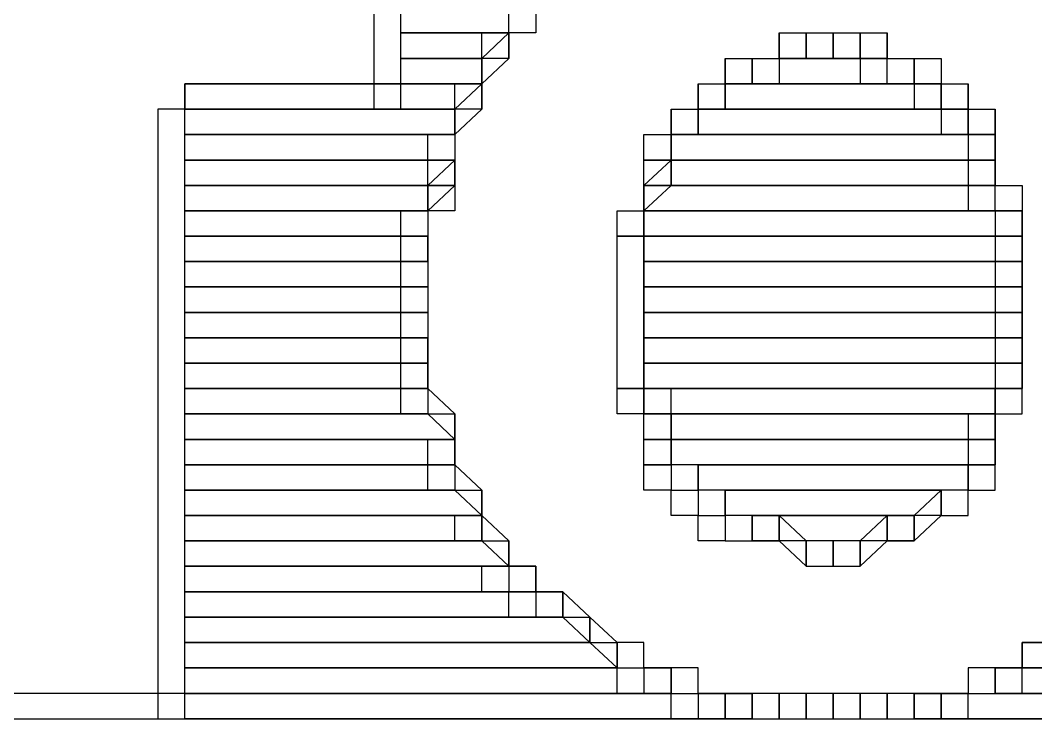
# Model space of a CAD drawing. Extents: x 0 to 841, y 0 to 594.
# Drawn here: x 693.13 to 700.96, y 100.69 to 106.07 of the extents above; entities that cross this region are included whole.
import ezdxf

# ---------------------------------------------------------------- set-up
doc = ezdxf.new("R2010")
doc.units = 0
doc.layers.add('01-LIN-025-A', color=7, linetype='Continuous')

msp = doc.modelspace()

# ---------------------------------------------------------------- linework, layer by layer
at = {"layer": '01-LIN-025-A'}
for points in [[(695.8551, 106.9535), (695.8551, 105.3874), (696.063, 105.3874), (696.063, 106.9535), (695.8551, 106.9535)], [(695.8551, 106.9535), (695.8551, 105.3874), (696.063, 105.3874), (696.063, 106.9535), (695.8551, 106.9535)], [(696.063, 106.1701), (697.1055, 106.1701), (697.1055, 105.9748), (696.063, 105.9748), (696.063, 106.1701)], [(696.063, 106.1701), (697.1055, 106.1701), (697.1055, 105.9748), (696.063, 105.9748), (696.063, 106.1701)], [(696.8969, 106.1701), (697.1055, 106.1701), (697.1055, 105.9748), (696.8969, 105.9748), (696.8969, 106.1701)], [(696.8969, 105.9748), (696.8969, 106.1701), (697.1055, 106.1701), (697.1055, 105.9748), (696.8969, 105.9748)], [(696.8969, 106.1701), (697.1055, 106.1701), (697.1055, 105.9748), (696.8969, 105.9748), (696.8969, 106.1701)], [(696.8969, 105.9748), (696.8969, 106.1701), (697.1055, 106.1701), (697.1055, 105.9748), (696.8969, 105.9748)], [(696.063, 105.9748), (696.8969, 105.9748), (696.8969, 105.7787), (696.063, 105.7787), (696.063, 105.9748)], [(696.063, 105.9748), (696.8969, 105.9748), (696.8969, 105.7787), (696.063, 105.7787), (696.063, 105.9748)], [(696.063, 105.9748), (696.8969, 105.9748), (696.8969, 105.7787), (696.063, 105.7787), (696.063, 105.9748)], [(696.063, 105.9748), (696.8969, 105.9748), (696.8969, 105.7787), (696.063, 105.7787), (696.063, 105.9748)], [(696.6882, 105.7787), (696.8969, 105.9748), (696.8969, 105.7787), (696.6882, 105.5827), (696.6882, 105.7787)], [(696.6882, 105.7787), (696.6882, 105.9748), (696.8969, 105.9748), (696.8969, 105.7787), (696.6882, 105.7787)], [(696.6882, 105.7787), (696.8969, 105.9748), (696.8969, 105.7787), (696.6882, 105.5827), (696.6882, 105.7787)], [(696.6882, 105.7787), (696.6882, 105.9748), (696.8969, 105.9748), (696.8969, 105.7787), (696.6882, 105.7787)], [(696.8969, 105.9748), (696.8969, 105.9748), (696.8969, 105.7787), (696.8969, 105.7787), (696.8969, 105.9748)], [(696.8969, 105.9748), (696.8969, 105.9748), (696.8969, 105.7787), (696.8969, 105.7787), (696.8969, 105.9748)], [(698.9811, 105.9748), (698.9811, 105.9748), (698.9811, 105.7787), (698.9811, 105.7787), (698.9811, 105.9748)], [(698.9811, 105.9748), (699.189, 105.9748), (699.189, 105.7787), (698.9811, 105.7787), (698.9811, 105.9748)], [(698.9811, 105.9748), (699.6063, 105.9748), (699.6063, 105.7787), (698.9811, 105.7787), (698.9811, 105.9748)], [(698.9811, 105.9748), (698.9811, 105.9748), (698.9811, 105.7787), (698.9811, 105.7787), (698.9811, 105.9748)], [(698.9811, 105.9748), (699.189, 105.9748), (699.189, 105.7787), (698.9811, 105.7787), (698.9811, 105.9748)], [(698.9811, 105.9748), (699.6063, 105.9748), (699.6063, 105.7787), (698.9811, 105.7787), (698.9811, 105.9748)], [(699.189, 105.9748), (699.189, 105.9748), (699.189, 105.7787), (699.189, 105.7787), (699.189, 105.9748)], [(699.189, 105.9748), (699.3976, 105.9748), (699.3976, 105.7787), (699.189, 105.7787), (699.189, 105.9748)], [(699.189, 105.9748), (699.189, 105.9748), (699.189, 105.7787), (699.189, 105.7787), (699.189, 105.9748)], [(699.189, 105.9748), (699.3976, 105.9748), (699.3976, 105.7787), (699.189, 105.7787), (699.189, 105.9748)], [(699.3976, 105.9748), (699.3976, 105.9748), (699.3976, 105.7787), (699.3976, 105.7787), (699.3976, 105.9748)], [(699.3976, 105.9748), (699.3976, 105.9748), (699.3976, 105.7787), (699.3976, 105.7787), (699.3976, 105.9748)], [(699.3976, 105.9748), (699.6063, 105.9748), (699.6063, 105.7787), (699.3976, 105.7787), (699.3976, 105.9748)], [(699.3976, 105.9748), (699.3976, 105.9748), (699.3976, 105.7787), (699.3976, 105.7787), (699.3976, 105.9748)], [(699.3976, 105.9748), (699.3976, 105.9748), (699.3976, 105.7787), (699.3976, 105.7787), (699.3976, 105.9748)], [(699.3976, 105.9748), (699.6063, 105.9748), (699.6063, 105.7787), (699.3976, 105.7787), (699.3976, 105.9748)], [(699.6063, 105.9748), (699.6063, 105.9748), (699.6063, 105.7787), (699.6063, 105.7787), (699.6063, 105.9748)], [(699.6063, 105.9748), (699.8142, 105.9748), (699.8142, 105.7787), (699.6063, 105.7787), (699.6063, 105.9748)], [(699.6063, 105.9748), (699.6063, 105.9748), (699.6063, 105.7787), (699.6063, 105.7787), (699.6063, 105.9748)], [(699.6063, 105.9748), (699.8142, 105.9748), (699.8142, 105.7787), (699.6063, 105.7787), (699.6063, 105.9748)], [(699.8142, 105.9748), (699.8142, 105.9748), (699.8142, 105.7787), (699.8142, 105.7787), (699.8142, 105.9748)], [(699.8142, 105.9748), (699.8142, 105.9748), (699.8142, 105.7787), (699.8142, 105.7787), (699.8142, 105.9748)], [(696.063, 105.7787), (696.6882, 105.7787), (696.6882, 105.5827), (696.063, 105.5827), (696.063, 105.7787)], [(696.063, 105.7787), (696.6882, 105.7787), (696.6882, 105.5827), (696.063, 105.5827), (696.063, 105.7787)], [(696.6882, 105.7787), (696.6882, 105.7787), (696.6882, 105.5827), (696.6882, 105.5827), (696.6882, 105.7787)], [(696.6882, 105.7787), (696.6882, 105.7787), (696.6882, 105.5827), (696.6882, 105.5827), (696.6882, 105.7787)], [(698.5638, 105.7787), (698.5638, 105.7787), (698.5638, 105.5827), (698.5638, 105.5827), (698.5638, 105.7787)], [(698.5638, 105.7787), (698.7724, 105.7787), (698.7724, 105.5827), (698.5638, 105.5827), (698.5638, 105.7787)], [(698.5638, 105.7787), (700.0228, 105.7787), (700.0228, 105.5827), (698.5638, 105.5827), (698.5638, 105.7787)], [(698.5638, 105.7787), (698.5638, 105.7787), (698.5638, 105.5827), (698.5638, 105.5827), (698.5638, 105.7787)], [(698.5638, 105.7787), (698.7724, 105.7787), (698.7724, 105.5827), (698.5638, 105.5827), (698.5638, 105.7787)], [(698.5638, 105.7787), (700.0228, 105.7787), (700.0228, 105.5827), (698.5638, 105.5827), (698.5638, 105.7787)], [(698.7724, 105.7787), (698.7724, 105.7787), (698.7724, 105.5827), (698.7724, 105.5827), (698.7724, 105.7787)], [(698.7724, 105.7787), (698.9811, 105.7787), (698.9811, 105.5827), (698.7724, 105.5827), (698.7724, 105.7787)], [(698.7724, 105.5827), (698.7724, 105.7787), (698.9811, 105.7787), (698.9811, 105.5827), (698.7724, 105.5827)], [(698.7724, 105.7787), (698.7724, 105.7787), (698.7724, 105.5827), (698.7724, 105.5827), (698.7724, 105.7787)], [(698.7724, 105.7787), (698.9811, 105.7787), (698.9811, 105.5827), (698.7724, 105.5827), (698.7724, 105.7787)], [(698.7724, 105.5827), (698.7724, 105.7787), (698.9811, 105.7787), (698.9811, 105.5827), (698.7724, 105.5827)], [(699.6063, 105.7787), (699.6063, 105.5827), (699.8142, 105.5827), (699.8142, 105.7787), (699.6063, 105.7787)], [(699.6063, 105.7787), (699.6063, 105.5827), (699.8142, 105.5827), (699.8142, 105.7787), (699.6063, 105.7787)], [(699.8142, 105.7787), (700.0228, 105.7787), (700.0228, 105.5827), (699.8142, 105.5827), (699.8142, 105.7787)], [(699.8142, 105.7787), (700.0228, 105.7787), (700.0228, 105.5827), (699.8142, 105.5827), (699.8142, 105.7787)], [(700.0228, 105.7787), (700.0228, 105.7787), (700.0228, 105.5827), (700.0228, 105.5827), (700.0228, 105.7787)], [(700.0228, 105.7787), (700.0228, 105.7787), (700.0228, 105.5827), (700.0228, 105.5827), (700.0228, 105.7787)], [(700.0228, 105.7787), (700.2307, 105.7787), (700.2307, 105.5827), (700.0228, 105.5827), (700.0228, 105.7787)], [(700.0228, 105.7787), (700.0228, 105.7787), (700.0228, 105.5827), (700.0228, 105.5827), (700.0228, 105.7787)], [(700.0228, 105.7787), (700.0228, 105.7787), (700.0228, 105.5827), (700.0228, 105.5827), (700.0228, 105.7787)], [(700.0228, 105.7787), (700.2307, 105.7787), (700.2307, 105.5827), (700.0228, 105.5827), (700.0228, 105.7787)], [(696.063, 105.5827), (694.3961, 105.5827), (694.3961, 105.3874), (696.063, 105.3874), (696.063, 105.5827)], [(694.3961, 105.5827), (696.6882, 105.5827), (696.6882, 105.3874), (694.3961, 105.3874), (694.3961, 105.5827)], [(696.063, 105.5827), (694.3961, 105.5827), (694.3961, 105.3874), (696.063, 105.3874), (696.063, 105.5827)], [(694.3961, 105.5827), (696.6882, 105.5827), (696.6882, 105.3874), (694.3961, 105.3874), (694.3961, 105.5827)], [(696.4803, 105.3874), (696.6882, 105.5827), (696.6882, 105.3874), (696.4803, 105.1913), (696.4803, 105.3874)], [(696.4803, 105.3874), (696.4803, 105.5827), (696.6882, 105.5827), (696.6882, 105.3874), (696.4803, 105.3874)], [(696.4803, 105.3874), (696.6882, 105.5827), (696.6882, 105.3874), (696.4803, 105.1913), (696.4803, 105.3874)], [(696.4803, 105.3874), (696.4803, 105.5827), (696.6882, 105.5827), (696.6882, 105.3874), (696.4803, 105.3874)], [(696.6882, 105.5827), (696.6882, 105.5827), (696.6882, 105.3874), (696.6882, 105.3874), (696.6882, 105.5827)], [(696.6882, 105.5827), (696.6882, 105.5827), (696.6882, 105.3874), (696.6882, 105.3874), (696.6882, 105.5827)], [(698.3559, 105.5827), (698.3559, 105.5827), (698.3559, 105.3874), (698.3559, 105.3874), (698.3559, 105.5827)], [(698.3559, 105.5827), (698.5638, 105.5827), (698.5638, 105.3874), (698.3559, 105.3874), (698.3559, 105.5827)], [(698.3559, 105.3874), (698.3559, 105.5827), (698.5638, 105.5827), (698.5638, 105.3874), (698.3559, 105.3874)], [(698.3559, 105.5827), (700.4394, 105.5827), (700.4394, 105.3874), (698.3559, 105.3874), (698.3559, 105.5827)], [(698.3559, 105.5827), (698.3559, 105.5827), (698.3559, 105.3874), (698.3559, 105.3874), (698.3559, 105.5827)], [(698.3559, 105.5827), (698.5638, 105.5827), (698.5638, 105.3874), (698.3559, 105.3874), (698.3559, 105.5827)], [(698.3559, 105.3874), (698.3559, 105.5827), (698.5638, 105.5827), (698.5638, 105.3874), (698.3559, 105.3874)], [(698.3559, 105.5827), (700.4394, 105.5827), (700.4394, 105.3874), (698.3559, 105.3874), (698.3559, 105.5827)], [(698.5638, 105.5827), (698.5638, 105.5827), (698.5638, 105.3874), (698.5638, 105.3874), (698.5638, 105.5827)], [(698.5638, 105.5827), (698.5638, 105.5827), (698.5638, 105.3874), (698.5638, 105.3874), (698.5638, 105.5827)], [(700.0228, 105.5827), (700.0228, 105.3874), (700.2307, 105.3874), (700.2307, 105.5827), (700.0228, 105.5827)], [(700.0228, 105.5827), (700.0228, 105.3874), (700.2307, 105.3874), (700.2307, 105.5827), (700.0228, 105.5827)], [(700.2307, 105.5827), (700.2307, 105.5827), (700.2307, 105.3874), (700.2307, 105.3874), (700.2307, 105.5827)], [(700.2307, 105.5827), (700.4394, 105.5827), (700.4394, 105.3874), (700.2307, 105.3874), (700.2307, 105.5827)], [(700.2307, 105.5827), (700.2307, 105.5827), (700.2307, 105.3874), (700.2307, 105.3874), (700.2307, 105.5827)], [(700.2307, 105.5827), (700.4394, 105.5827), (700.4394, 105.3874), (700.2307, 105.3874), (700.2307, 105.5827)], [(700.4394, 105.5827), (700.4394, 105.5827), (700.4394, 105.3874), (700.4394, 105.3874), (700.4394, 105.5827)], [(700.4394, 105.5827), (700.4394, 105.5827), (700.4394, 105.3874), (700.4394, 105.3874), (700.4394, 105.5827)], [(694.1882, 105.3874), (694.1882, 100.6874), (694.3961, 100.6874), (694.3961, 105.3874), (694.1882, 105.3874)], [(694.1882, 105.3874), (694.1882, 100.6874), (694.3961, 100.6874), (694.3961, 105.3874), (694.1882, 105.3874)], [(694.3961, 105.3874), (696.4803, 105.3874), (696.4803, 105.1913), (694.3961, 105.1913), (694.3961, 105.3874)], [(694.3961, 105.3874), (696.4803, 105.3874), (696.4803, 105.1913), (694.3961, 105.1913), (694.3961, 105.3874)], [(696.4803, 105.3874), (696.4803, 105.3874), (696.4803, 105.1913), (696.4803, 105.1913), (696.4803, 105.3874)], [(696.4803, 105.3874), (696.4803, 105.3874), (696.4803, 105.1913), (696.4803, 105.1913), (696.4803, 105.3874)], [(698.1472, 105.3874), (698.1472, 105.3874), (698.1472, 105.1913), (698.1472, 105.1913), (698.1472, 105.3874)], [(698.1472, 105.3874), (698.3559, 105.3874), (698.3559, 105.1913), (698.1472, 105.1913), (698.1472, 105.3874)], [(698.1472, 105.1913), (698.1472, 105.3874), (698.3559, 105.3874), (698.3559, 105.1913), (698.1472, 105.1913)], [(698.1472, 105.3874), (698.1472, 105.3874), (698.1472, 105.1913), (698.1472, 105.1913), (698.1472, 105.3874)], [(698.1472, 105.3874), (698.3559, 105.3874), (698.3559, 105.1913), (698.1472, 105.1913), (698.1472, 105.3874)], [(698.1472, 105.1913), (698.1472, 105.3874), (698.3559, 105.3874), (698.3559, 105.1913), (698.1472, 105.1913)], [(698.3559, 105.3874), (700.4394, 105.3874), (700.4394, 105.1913), (698.3559, 105.1913), (698.3559, 105.3874)], [(698.3559, 105.3874), (700.4394, 105.3874), (700.4394, 105.1913), (698.3559, 105.1913), (698.3559, 105.3874)], [(700.2307, 105.3874), (700.2307, 105.1913), (700.4394, 105.1913), (700.4394, 105.3874), (700.2307, 105.3874)], [(700.2307, 105.3874), (700.2307, 105.1913), (700.4394, 105.1913), (700.4394, 105.3874), (700.2307, 105.3874)], [(700.4394, 105.3874), (700.648, 105.3874), (700.648, 105.1913), (700.4394, 105.1913), (700.4394, 105.3874)], [(700.4394, 105.3874), (700.648, 105.3874), (700.648, 105.1913), (700.4394, 105.1913), (700.4394, 105.3874)], [(700.648, 105.3874), (700.648, 105.3874), (700.648, 105.1913), (700.648, 105.1913), (700.648, 105.3874)], [(700.648, 105.3874), (700.648, 105.3874), (700.648, 105.1913), (700.648, 105.1913), (700.648, 105.3874)], [(694.3961, 105.1913), (696.4803, 105.1913), (696.4803, 104.9953), (694.3961, 104.9953), (694.3961, 105.1913)], [(694.3961, 105.1913), (696.4803, 105.1913), (696.4803, 104.9953), (694.3961, 104.9953), (694.3961, 105.1913)], [(696.2717, 104.9953), (696.2717, 105.1913), (696.4803, 105.1913), (696.4803, 104.9953), (696.2717, 104.9953)], [(696.2717, 104.9953), (696.2717, 105.1913), (696.4803, 105.1913), (696.4803, 104.9953), (696.2717, 104.9953)], [(697.9386, 104.9953), (697.9386, 105.1913), (698.1472, 105.1913), (698.1472, 104.9953), (697.9386, 104.9953)], [(697.9386, 104.9953), (697.9386, 105.1913), (698.1472, 105.1913), (698.1472, 104.9953), (697.9386, 104.9953)], [(698.1472, 105.1913), (698.1472, 105.1913), (698.1472, 104.9953), (698.1472, 104.9953), (698.1472, 105.1913)], [(698.1472, 105.1913), (700.648, 105.1913), (700.648, 104.9953), (698.1472, 104.9953), (698.1472, 105.1913)], [(698.1472, 105.1913), (700.648, 105.1913), (700.648, 104.9953), (698.1472, 104.9953), (698.1472, 105.1913)], [(698.1472, 105.1913), (698.1472, 105.1913), (698.1472, 104.9953), (698.1472, 104.9953), (698.1472, 105.1913)], [(698.1472, 105.1913), (700.648, 105.1913), (700.648, 104.9953), (698.1472, 104.9953), (698.1472, 105.1913)], [(698.1472, 105.1913), (700.648, 105.1913), (700.648, 104.9953), (698.1472, 104.9953), (698.1472, 105.1913)], [(700.4394, 105.1913), (700.4394, 104.9953), (700.648, 104.9953), (700.648, 105.1913), (700.4394, 105.1913)], [(700.4394, 105.1913), (700.4394, 104.9953), (700.648, 104.9953), (700.648, 105.1913), (700.4394, 105.1913)], [(700.648, 105.1913), (700.648, 105.1913), (700.648, 104.9953), (700.648, 104.9953), (700.648, 105.1913)], [(700.648, 105.1913), (700.648, 105.1913), (700.648, 104.9953), (700.648, 104.9953), (700.648, 105.1913)], [(694.3961, 104.9953), (696.4803, 104.9953), (696.4803, 104.7992), (694.3961, 104.7992), (694.3961, 104.9953)], [(694.3961, 104.9953), (696.4803, 104.9953), (696.4803, 104.7992), (694.3961, 104.7992), (694.3961, 104.9953)], [(696.2717, 104.7992), (696.4803, 104.9953), (696.4803, 104.7992), (696.2717, 104.6039), (696.2717, 104.7992)], [(696.2717, 104.7992), (696.2717, 104.9953), (696.4803, 104.9953), (696.4803, 104.7992), (696.2717, 104.7992)], [(696.2717, 104.7992), (696.4803, 104.9953), (696.4803, 104.7992), (696.2717, 104.6039), (696.2717, 104.7992)], [(696.2717, 104.7992), (696.2717, 104.9953), (696.4803, 104.9953), (696.4803, 104.7992), (696.2717, 104.7992)], [(696.4803, 104.9953), (696.4803, 104.9953), (696.4803, 104.7992), (696.4803, 104.7992), (696.4803, 104.9953)], [(696.4803, 104.9953), (696.4803, 104.9953), (696.4803, 104.7992), (696.4803, 104.7992), (696.4803, 104.9953)], [(697.9386, 104.7992), (698.1472, 104.9953), (698.1472, 104.7992), (697.9386, 104.6039), (697.9386, 104.7992)], [(697.9386, 104.7992), (697.9386, 104.9953), (698.1472, 104.9953), (698.1472, 104.7992), (697.9386, 104.7992)], [(697.9386, 104.7992), (698.1472, 104.9953), (698.1472, 104.7992), (697.9386, 104.6039), (697.9386, 104.7992)], [(697.9386, 104.7992), (697.9386, 104.9953), (698.1472, 104.9953), (698.1472, 104.7992), (697.9386, 104.7992)], [(698.1472, 104.9953), (698.1472, 104.9953), (698.1472, 104.7992), (698.1472, 104.7992), (698.1472, 104.9953)], [(698.1472, 104.9953), (698.1472, 104.9953), (698.1472, 104.7992), (698.1472, 104.7992), (698.1472, 104.9953)], [(698.1472, 104.9953), (700.648, 104.9953), (700.648, 104.7992), (698.1472, 104.7992), (698.1472, 104.9953)], [(698.1472, 104.9953), (698.1472, 104.9953), (698.1472, 104.7992), (698.1472, 104.7992), (698.1472, 104.9953)], [(698.1472, 104.9953), (698.1472, 104.9953), (698.1472, 104.7992), (698.1472, 104.7992), (698.1472, 104.9953)], [(698.1472, 104.9953), (700.648, 104.9953), (700.648, 104.7992), (698.1472, 104.7992), (698.1472, 104.9953)], [(700.4394, 104.9953), (700.4394, 104.7992), (700.648, 104.7992), (700.648, 104.9953), (700.4394, 104.9953)], [(700.4394, 104.9953), (700.4394, 104.7992), (700.648, 104.7992), (700.648, 104.9953), (700.4394, 104.9953)], [(700.648, 104.9953), (700.648, 104.9953), (700.648, 104.7992), (700.648, 104.7992), (700.648, 104.9953)], [(700.648, 104.9953), (700.648, 104.9953), (700.648, 104.7992), (700.648, 104.7992), (700.648, 104.9953)], [(700.648, 104.9953), (700.648, 104.9953), (700.648, 104.7992), (700.648, 104.7992), (700.648, 104.9953)], [(700.648, 104.9953), (700.648, 104.9953), (700.648, 104.7992), (700.648, 104.7992), (700.648, 104.9953)], [(694.3961, 104.7992), (696.4803, 104.7992), (696.4803, 104.6039), (694.3961, 104.6039), (694.3961, 104.7992)], [(694.3961, 104.7992), (696.2717, 104.7992), (696.2717, 104.6039), (694.3961, 104.6039), (694.3961, 104.7992)], [(694.3961, 104.7992), (696.4803, 104.7992), (696.4803, 104.6039), (694.3961, 104.6039), (694.3961, 104.7992)], [(694.3961, 104.7992), (696.2717, 104.7992), (696.2717, 104.6039), (694.3961, 104.6039), (694.3961, 104.7992)], [(696.2717, 104.7992), (696.2717, 104.7992), (696.2717, 104.6039), (696.2717, 104.6039), (696.2717, 104.7992)], [(696.2717, 104.7992), (696.2717, 104.7992), (696.2717, 104.6039), (696.2717, 104.6039), (696.2717, 104.7992)], [(697.9386, 104.7992), (697.9386, 104.7992), (697.9386, 104.6039), (697.9386, 104.6039), (697.9386, 104.7992)], [(697.9386, 104.7992), (700.8559, 104.7992), (700.8559, 104.6039), (697.9386, 104.6039), (697.9386, 104.7992)], [(697.9386, 104.7992), (697.9386, 104.7992), (697.9386, 104.6039), (697.9386, 104.6039), (697.9386, 104.7992)], [(697.9386, 104.7992), (700.8559, 104.7992), (700.8559, 104.6039), (697.9386, 104.6039), (697.9386, 104.7992)], [(700.4394, 104.7992), (700.4394, 104.6039), (700.648, 104.6039), (700.648, 104.7992), (700.4394, 104.7992)], [(700.4394, 104.7992), (700.4394, 104.6039), (700.648, 104.6039), (700.648, 104.7992), (700.4394, 104.7992)], [(700.648, 104.7992), (700.8559, 104.7992), (700.8559, 104.6039), (700.648, 104.6039), (700.648, 104.7992)], [(700.648, 104.7992), (700.8559, 104.7992), (700.8559, 104.6039), (700.648, 104.6039), (700.648, 104.7992)], [(694.3961, 104.6039), (696.2717, 104.6039), (696.2717, 104.4079), (694.3961, 104.4079), (694.3961, 104.6039)], [(694.3961, 104.6039), (696.2717, 104.6039), (696.2717, 104.4079), (694.3961, 104.4079), (694.3961, 104.6039)], [(696.063, 104.4079), (696.063, 104.6039), (696.2717, 104.6039), (696.2717, 104.4079), (696.063, 104.4079)], [(696.063, 104.4079), (696.063, 104.6039), (696.2717, 104.6039), (696.2717, 104.4079), (696.063, 104.4079)], [(697.7307, 104.4079), (697.7307, 104.6039), (697.9386, 104.6039), (697.9386, 104.4079), (697.7307, 104.4079)], [(697.7307, 104.4079), (697.7307, 104.6039), (697.9386, 104.6039), (697.9386, 104.4079), (697.7307, 104.4079)], [(697.9386, 104.6039), (700.8559, 104.6039), (700.8559, 104.4079), (697.9386, 104.4079), (697.9386, 104.6039)], [(697.9386, 104.6039), (700.8559, 104.6039), (700.8559, 104.4079), (697.9386, 104.4079), (697.9386, 104.6039)], [(700.648, 104.6039), (700.648, 104.4079), (700.8559, 104.4079), (700.8559, 104.6039), (700.648, 104.6039)], [(700.648, 104.6039), (700.648, 104.4079), (700.8559, 104.4079), (700.8559, 104.6039), (700.648, 104.6039)], [(694.3961, 104.4079), (696.2717, 104.4079), (696.2717, 104.2118), (694.3961, 104.2118), (694.3961, 104.4079)], [(694.3961, 104.4079), (696.2717, 104.4079), (696.2717, 104.2118), (694.3961, 104.2118), (694.3961, 104.4079)], [(696.063, 104.2118), (696.063, 104.4079), (696.2717, 104.4079), (696.2717, 104.2118), (696.063, 104.2118)], [(696.063, 104.2118), (696.063, 104.4079), (696.2717, 104.4079), (696.2717, 104.2118), (696.063, 104.2118)], [(696.2717, 104.4079), (696.2717, 104.4079), (696.2717, 104.2118), (696.2717, 104.2118), (696.2717, 104.4079)], [(696.2717, 104.4079), (696.2717, 104.4079), (696.2717, 104.2118), (696.2717, 104.2118), (696.2717, 104.4079)], [(697.7307, 103.2331), (697.7307, 104.4079), (697.9386, 104.4079), (697.9386, 103.2331), (697.7307, 103.2331)], [(697.7307, 103.2331), (697.7307, 104.4079), (697.9386, 104.4079), (697.9386, 103.2331), (697.7307, 103.2331)], [(697.9386, 104.4079), (700.8559, 104.4079), (700.8559, 104.2118), (697.9386, 104.2118), (697.9386, 104.4079)], [(697.9386, 104.4079), (700.8559, 104.4079), (700.8559, 104.2118), (697.9386, 104.2118), (697.9386, 104.4079)], [(700.648, 104.4079), (700.648, 103.2331), (700.8559, 103.2331), (700.8559, 104.4079), (700.648, 104.4079)], [(700.648, 104.4079), (700.648, 103.2331), (700.8559, 103.2331), (700.8559, 104.4079), (700.648, 104.4079)], [(694.3961, 104.2118), (696.2717, 104.2118), (696.2717, 104.0165), (694.3961, 104.0165), (694.3961, 104.2118)], [(694.3961, 104.2118), (696.2717, 104.2118), (696.2717, 104.0165), (694.3961, 104.0165), (694.3961, 104.2118)], [(696.063, 103.4283), (696.063, 104.2118), (696.2717, 104.2118), (696.2717, 103.4283), (696.063, 103.4283)], [(696.063, 103.4283), (696.063, 104.2118), (696.2717, 104.2118), (696.2717, 103.4283), (696.063, 103.4283)], [(697.9386, 104.2118), (700.8559, 104.2118), (700.8559, 104.0165), (697.9386, 104.0165), (697.9386, 104.2118)], [(697.9386, 104.2118), (700.8559, 104.2118), (700.8559, 104.0165), (697.9386, 104.0165), (697.9386, 104.2118)], [(694.3961, 104.0165), (696.2717, 104.0165), (696.2717, 103.8205), (694.3961, 103.8205), (694.3961, 104.0165)], [(694.3961, 104.0165), (696.2717, 104.0165), (696.2717, 103.8205), (694.3961, 103.8205), (694.3961, 104.0165)], [(697.9386, 104.0165), (700.8559, 104.0165), (700.8559, 103.8205), (697.9386, 103.8205), (697.9386, 104.0165)], [(697.9386, 104.0165), (700.8559, 104.0165), (700.8559, 103.8205), (697.9386, 103.8205), (697.9386, 104.0165)], [(697.9386, 104.0165), (700.8559, 104.0165), (700.8559, 103.8205), (697.9386, 103.8205), (697.9386, 104.0165)], [(697.9386, 104.0165), (700.8559, 104.0165), (700.8559, 103.8205), (697.9386, 103.8205), (697.9386, 104.0165)], [(694.3961, 103.8205), (696.2717, 103.8205), (696.2717, 103.6244), (694.3961, 103.6244), (694.3961, 103.8205)], [(694.3961, 103.8205), (696.2717, 103.8205), (696.2717, 103.6244), (694.3961, 103.6244), (694.3961, 103.8205)], [(694.3961, 103.8205), (696.2717, 103.8205), (696.2717, 103.6244), (694.3961, 103.6244), (694.3961, 103.8205)], [(694.3961, 103.8205), (696.2717, 103.8205), (696.2717, 103.6244), (694.3961, 103.6244), (694.3961, 103.8205)], [(697.9386, 103.8205), (700.8559, 103.8205), (700.8559, 103.6244), (697.9386, 103.6244), (697.9386, 103.8205)], [(697.9386, 103.8205), (700.8559, 103.8205), (700.8559, 103.6244), (697.9386, 103.6244), (697.9386, 103.8205)], [(694.3961, 103.6244), (696.2717, 103.6244), (696.2717, 103.4283), (694.3961, 103.4283), (694.3961, 103.6244)], [(694.3961, 103.6244), (696.2717, 103.6244), (696.2717, 103.4283), (694.3961, 103.4283), (694.3961, 103.6244)], [(696.2717, 103.6244), (696.2717, 103.6244), (696.2717, 103.4283), (696.2717, 103.4283), (696.2717, 103.6244)], [(696.2717, 103.6244), (696.2717, 103.6244), (696.2717, 103.4283), (696.2717, 103.4283), (696.2717, 103.6244)], [(697.9386, 103.6244), (700.8559, 103.6244), (700.8559, 103.4283), (697.9386, 103.4283), (697.9386, 103.6244)], [(697.9386, 103.6244), (700.8559, 103.6244), (700.8559, 103.4283), (697.9386, 103.4283), (697.9386, 103.6244)], [(694.3961, 103.4283), (696.2717, 103.4283), (696.2717, 103.2331), (694.3961, 103.2331), (694.3961, 103.4283)], [(694.3961, 103.4283), (696.2717, 103.4283), (696.2717, 103.2331), (694.3961, 103.2331), (694.3961, 103.4283)], [(696.063, 103.2331), (696.063, 103.4283), (696.2717, 103.4283), (696.2717, 103.2331), (696.063, 103.2331)], [(696.063, 103.2331), (696.063, 103.4283), (696.2717, 103.4283), (696.2717, 103.2331), (696.063, 103.2331)], [(696.2717, 103.4283), (696.2717, 103.4283), (696.2717, 103.2331), (696.2717, 103.2331), (696.2717, 103.4283)], [(696.2717, 103.4283), (696.2717, 103.4283), (696.2717, 103.2331), (696.2717, 103.2331), (696.2717, 103.4283)], [(697.9386, 103.4283), (700.8559, 103.4283), (700.8559, 103.2331), (697.9386, 103.2331), (697.9386, 103.4283)], [(697.9386, 103.4283), (700.8559, 103.4283), (700.8559, 103.2331), (697.9386, 103.2331), (697.9386, 103.4283)], [(694.3961, 103.2331), (696.2717, 103.2331), (696.2717, 103.037), (694.3961, 103.037), (694.3961, 103.2331)], [(694.3961, 103.2331), (696.2717, 103.2331), (696.2717, 103.037), (694.3961, 103.037), (694.3961, 103.2331)], [(696.063, 103.037), (696.063, 103.2331), (696.2717, 103.2331), (696.2717, 103.037), (696.063, 103.037)], [(696.063, 103.037), (696.063, 103.2331), (696.2717, 103.2331), (696.2717, 103.037), (696.063, 103.037)], [(696.4803, 103.037), (696.2717, 103.2331), (696.2717, 103.037), (696.4803, 102.8409), (696.4803, 103.037)], [(696.4803, 103.037), (696.2717, 103.2331), (696.2717, 103.037), (696.4803, 102.8409), (696.4803, 103.037)], [(697.7307, 103.037), (697.7307, 103.2331), (697.9386, 103.2331), (697.9386, 103.037), (697.7307, 103.037)], [(697.7307, 103.037), (697.7307, 103.2331), (697.9386, 103.2331), (697.9386, 103.037), (697.7307, 103.037)], [(698.1472, 103.2331), (697.9386, 103.2331), (697.9386, 103.037), (698.1472, 103.037), (698.1472, 103.2331)], [(697.9386, 103.2331), (697.9386, 103.2331), (697.9386, 103.037), (697.9386, 103.037), (697.9386, 103.2331)], [(697.9386, 103.2331), (700.648, 103.2331), (700.648, 103.037), (697.9386, 103.037), (697.9386, 103.2331)], [(698.1472, 103.2331), (697.9386, 103.2331), (697.9386, 103.037), (698.1472, 103.037), (698.1472, 103.2331)], [(697.9386, 103.2331), (697.9386, 103.2331), (697.9386, 103.037), (697.9386, 103.037), (697.9386, 103.2331)], [(697.9386, 103.2331), (700.648, 103.2331), (700.648, 103.037), (697.9386, 103.037), (697.9386, 103.2331)], [(700.648, 103.2331), (700.648, 103.037), (700.8559, 103.037), (700.8559, 103.2331), (700.648, 103.2331)], [(700.8559, 103.2331), (700.648, 103.2331), (700.648, 103.037), (700.8559, 103.037), (700.8559, 103.2331)], [(700.648, 103.2331), (700.648, 103.2331), (700.648, 103.037), (700.648, 103.037), (700.648, 103.2331)], [(700.648, 103.2331), (700.648, 103.037), (700.8559, 103.037), (700.8559, 103.2331), (700.648, 103.2331)], [(700.8559, 103.2331), (700.648, 103.2331), (700.648, 103.037), (700.8559, 103.037), (700.8559, 103.2331)], [(700.648, 103.2331), (700.648, 103.2331), (700.648, 103.037), (700.648, 103.037), (700.648, 103.2331)], [(694.3961, 103.037), (696.4803, 103.037), (696.4803, 102.8409), (694.3961, 102.8409), (694.3961, 103.037)], [(694.3961, 103.037), (696.4803, 103.037), (696.4803, 102.8409), (694.3961, 102.8409), (694.3961, 103.037)], [(696.4803, 103.037), (696.4803, 103.037), (696.4803, 102.8409), (696.4803, 102.8409), (696.4803, 103.037)], [(696.4803, 103.037), (696.4803, 103.037), (696.4803, 102.8409), (696.4803, 102.8409), (696.4803, 103.037)], [(697.9386, 102.8409), (697.9386, 103.037), (698.1472, 103.037), (698.1472, 102.8409), (697.9386, 102.8409)], [(697.9386, 102.8409), (697.9386, 103.037), (698.1472, 103.037), (698.1472, 102.8409), (697.9386, 102.8409)], [(698.1472, 103.037), (698.1472, 103.037), (698.1472, 102.8409), (698.1472, 102.8409), (698.1472, 103.037)], [(698.1472, 103.037), (700.648, 103.037), (700.648, 102.8409), (698.1472, 102.8409), (698.1472, 103.037)], [(698.1472, 103.037), (698.1472, 103.037), (698.1472, 102.8409), (698.1472, 102.8409), (698.1472, 103.037)], [(698.1472, 103.037), (700.648, 103.037), (700.648, 102.8409), (698.1472, 102.8409), (698.1472, 103.037)], [(700.4394, 103.037), (700.4394, 102.8409), (700.648, 102.8409), (700.648, 103.037), (700.4394, 103.037)], [(700.4394, 103.037), (700.4394, 102.8409), (700.648, 102.8409), (700.648, 103.037), (700.4394, 103.037)], [(700.648, 103.037), (700.648, 103.037), (700.648, 102.8409), (700.648, 102.8409), (700.648, 103.037)], [(700.648, 103.037), (700.648, 103.037), (700.648, 102.8409), (700.648, 102.8409), (700.648, 103.037)], [(694.3961, 102.8409), (696.4803, 102.8409), (696.4803, 102.6457), (694.3961, 102.6457), (694.3961, 102.8409)], [(694.3961, 102.8409), (696.4803, 102.8409), (696.4803, 102.6457), (694.3961, 102.6457), (694.3961, 102.8409)], [(696.2717, 102.6457), (696.2717, 102.8409), (696.4803, 102.8409), (696.4803, 102.6457), (696.2717, 102.6457)], [(696.2717, 102.6457), (696.2717, 102.8409), (696.4803, 102.8409), (696.4803, 102.6457), (696.2717, 102.6457)], [(696.4803, 102.8409), (696.4803, 102.8409), (696.4803, 102.6457), (696.4803, 102.6457), (696.4803, 102.8409)], [(696.4803, 102.8409), (696.4803, 102.8409), (696.4803, 102.6457), (696.4803, 102.6457), (696.4803, 102.8409)], [(697.9386, 102.6457), (697.9386, 102.8409), (698.1472, 102.8409), (698.1472, 102.6457), (697.9386, 102.6457)], [(697.9386, 102.6457), (697.9386, 102.8409), (698.1472, 102.8409), (698.1472, 102.6457), (697.9386, 102.6457)], [(698.1472, 102.8409), (698.1472, 102.8409), (698.1472, 102.6457), (698.1472, 102.6457), (698.1472, 102.8409)], [(698.1472, 102.8409), (698.1472, 102.8409), (698.1472, 102.6457), (698.1472, 102.6457), (698.1472, 102.8409)], [(698.1472, 102.8409), (700.648, 102.8409), (700.648, 102.6457), (698.1472, 102.6457), (698.1472, 102.8409)], [(698.1472, 102.8409), (700.648, 102.8409), (700.648, 102.6457), (698.1472, 102.6457), (698.1472, 102.8409)], [(698.1472, 102.8409), (698.1472, 102.8409), (698.1472, 102.6457), (698.1472, 102.6457), (698.1472, 102.8409)], [(698.1472, 102.8409), (698.1472, 102.8409), (698.1472, 102.6457), (698.1472, 102.6457), (698.1472, 102.8409)], [(698.1472, 102.8409), (700.648, 102.8409), (700.648, 102.6457), (698.1472, 102.6457), (698.1472, 102.8409)], [(698.1472, 102.8409), (700.648, 102.8409), (700.648, 102.6457), (698.1472, 102.6457), (698.1472, 102.8409)], [(700.4394, 102.8409), (700.4394, 102.6457), (700.648, 102.6457), (700.648, 102.8409), (700.4394, 102.8409)], [(700.4394, 102.8409), (700.4394, 102.6457), (700.648, 102.6457), (700.648, 102.8409), (700.4394, 102.8409)], [(700.648, 102.8409), (700.648, 102.8409), (700.648, 102.6457), (700.648, 102.6457), (700.648, 102.8409)], [(700.648, 102.8409), (700.648, 102.8409), (700.648, 102.6457), (700.648, 102.6457), (700.648, 102.8409)], [(700.648, 102.8409), (700.648, 102.8409), (700.648, 102.6457), (700.648, 102.6457), (700.648, 102.8409)], [(700.648, 102.8409), (700.648, 102.8409), (700.648, 102.6457), (700.648, 102.6457), (700.648, 102.8409)], [(694.3961, 102.6457), (696.4803, 102.6457), (696.4803, 102.4496), (694.3961, 102.4496), (694.3961, 102.6457)], [(694.3961, 102.6457), (696.4803, 102.6457), (696.4803, 102.4496), (694.3961, 102.4496), (694.3961, 102.6457)], [(694.3961, 102.6457), (696.4803, 102.6457), (696.4803, 102.4496), (694.3961, 102.4496), (694.3961, 102.6457)], [(694.3961, 102.6457), (696.4803, 102.6457), (696.4803, 102.4496), (694.3961, 102.4496), (694.3961, 102.6457)], [(696.2717, 102.4496), (696.2717, 102.6457), (696.4803, 102.6457), (696.4803, 102.4496), (696.2717, 102.4496)], [(696.2717, 102.4496), (696.2717, 102.6457), (696.4803, 102.6457), (696.4803, 102.4496), (696.2717, 102.4496)], [(696.6882, 102.4496), (696.4803, 102.6457), (696.4803, 102.4496), (696.6882, 102.2535), (696.6882, 102.4496)], [(696.6882, 102.4496), (696.4803, 102.6457), (696.4803, 102.4496), (696.6882, 102.2535), (696.6882, 102.4496)], [(697.9386, 102.4496), (697.9386, 102.6457), (698.1472, 102.6457), (698.1472, 102.4496), (697.9386, 102.4496)], [(697.9386, 102.4496), (697.9386, 102.6457), (698.1472, 102.6457), (698.1472, 102.4496), (697.9386, 102.4496)], [(698.3559, 102.6457), (698.1472, 102.6457), (698.1472, 102.4496), (698.3559, 102.4496), (698.3559, 102.6457)], [(698.3559, 102.6457), (698.1472, 102.6457), (698.1472, 102.4496), (698.3559, 102.4496), (698.3559, 102.6457)], [(698.3559, 102.6457), (698.3559, 102.6457), (698.3559, 102.4496), (698.3559, 102.4496), (698.3559, 102.6457)], [(698.3559, 102.6457), (700.4394, 102.6457), (700.4394, 102.4496), (698.3559, 102.4496), (698.3559, 102.6457)], [(698.3559, 102.6457), (698.3559, 102.6457), (698.3559, 102.4496), (698.3559, 102.4496), (698.3559, 102.6457)], [(698.3559, 102.6457), (700.4394, 102.6457), (700.4394, 102.4496), (698.3559, 102.4496), (698.3559, 102.6457)], [(700.4394, 102.6457), (700.4394, 102.4496), (700.648, 102.4496), (700.648, 102.6457), (700.4394, 102.6457)], [(700.648, 102.6457), (700.4394, 102.6457), (700.4394, 102.4496), (700.648, 102.4496), (700.648, 102.6457)], [(700.4394, 102.6457), (700.4394, 102.6457), (700.4394, 102.4496), (700.4394, 102.4496), (700.4394, 102.6457)], [(700.4394, 102.6457), (700.4394, 102.4496), (700.648, 102.4496), (700.648, 102.6457), (700.4394, 102.6457)], [(700.648, 102.6457), (700.4394, 102.6457), (700.4394, 102.4496), (700.648, 102.4496), (700.648, 102.6457)], [(700.4394, 102.6457), (700.4394, 102.6457), (700.4394, 102.4496), (700.4394, 102.4496), (700.4394, 102.6457)], [(694.3961, 102.4496), (696.6882, 102.4496), (696.6882, 102.2535), (694.3961, 102.2535), (694.3961, 102.4496)], [(694.3961, 102.4496), (696.6882, 102.4496), (696.6882, 102.2535), (694.3961, 102.2535), (694.3961, 102.4496)], [(696.6882, 102.4496), (696.6882, 102.4496), (696.6882, 102.2535), (696.6882, 102.2535), (696.6882, 102.4496)], [(696.6882, 102.4496), (696.6882, 102.4496), (696.6882, 102.2535), (696.6882, 102.2535), (696.6882, 102.4496)], [(698.1472, 102.2535), (698.1472, 102.4496), (698.3559, 102.4496), (698.3559, 102.2535), (698.1472, 102.2535)], [(698.1472, 102.2535), (698.1472, 102.4496), (698.3559, 102.4496), (698.3559, 102.2535), (698.1472, 102.2535)], [(698.5638, 102.4496), (698.3559, 102.4496), (698.3559, 102.2535), (698.5638, 102.2535), (698.5638, 102.4496)], [(698.5638, 102.4496), (698.3559, 102.4496), (698.3559, 102.2535), (698.5638, 102.2535), (698.5638, 102.4496)], [(698.5638, 102.4496), (698.5638, 102.4496), (698.5638, 102.2535), (698.5638, 102.2535), (698.5638, 102.4496)], [(698.5638, 102.4496), (698.5638, 102.4496), (698.5638, 102.2535), (698.5638, 102.2535), (698.5638, 102.4496)], [(698.5638, 102.4496), (700.2307, 102.4496), (700.2307, 102.2535), (698.5638, 102.2535), (698.5638, 102.4496)], [(698.5638, 102.4496), (698.5638, 102.4496), (698.5638, 102.2535), (698.5638, 102.2535), (698.5638, 102.4496)], [(698.5638, 102.4496), (698.5638, 102.4496), (698.5638, 102.2535), (698.5638, 102.2535), (698.5638, 102.4496)], [(698.5638, 102.4496), (700.2307, 102.4496), (700.2307, 102.2535), (698.5638, 102.2535), (698.5638, 102.4496)], [(700.2307, 102.4496), (700.0228, 102.2535), (700.0228, 102.0583), (700.2307, 102.2535), (700.2307, 102.4496)], [(700.2307, 102.4496), (700.0228, 102.2535), (700.0228, 102.0583), (700.2307, 102.2535), (700.2307, 102.4496)], [(700.2307, 102.4496), (700.2307, 102.2535), (700.4394, 102.2535), (700.4394, 102.4496), (700.2307, 102.4496)], [(700.4394, 102.4496), (700.2307, 102.4496), (700.2307, 102.2535), (700.4394, 102.2535), (700.4394, 102.4496)], [(700.2307, 102.4496), (700.2307, 102.4496), (700.2307, 102.2535), (700.2307, 102.2535), (700.2307, 102.4496)], [(700.2307, 102.4496), (700.2307, 102.4496), (700.2307, 102.2535), (700.2307, 102.2535), (700.2307, 102.4496)], [(700.2307, 102.4496), (700.2307, 102.2535), (700.4394, 102.2535), (700.4394, 102.4496), (700.2307, 102.4496)], [(700.4394, 102.4496), (700.2307, 102.4496), (700.2307, 102.2535), (700.4394, 102.2535), (700.4394, 102.4496)], [(700.2307, 102.4496), (700.2307, 102.4496), (700.2307, 102.2535), (700.2307, 102.2535), (700.2307, 102.4496)], [(700.2307, 102.4496), (700.2307, 102.4496), (700.2307, 102.2535), (700.2307, 102.2535), (700.2307, 102.4496)], [(694.3961, 102.2535), (696.6882, 102.2535), (696.6882, 102.0583), (694.3961, 102.0583), (694.3961, 102.2535)], [(694.3961, 102.2535), (696.6882, 102.2535), (696.6882, 102.0583), (694.3961, 102.0583), (694.3961, 102.2535)], [(696.4803, 102.0583), (696.4803, 102.2535), (696.6882, 102.2535), (696.6882, 102.0583), (696.4803, 102.0583)], [(696.4803, 102.0583), (696.4803, 102.2535), (696.6882, 102.2535), (696.6882, 102.0583), (696.4803, 102.0583)], [(696.8969, 102.0583), (696.6882, 102.2535), (696.6882, 102.0583), (696.8969, 101.8622), (696.8969, 102.0583)], [(696.6882, 102.2535), (696.6882, 102.2535), (696.6882, 102.0583), (696.6882, 102.0583), (696.6882, 102.2535)], [(696.8969, 102.0583), (696.6882, 102.2535), (696.6882, 102.0583), (696.8969, 101.8622), (696.8969, 102.0583)], [(696.6882, 102.2535), (696.6882, 102.2535), (696.6882, 102.0583), (696.6882, 102.0583), (696.6882, 102.2535)], [(698.3559, 102.0583), (698.3559, 102.2535), (698.5638, 102.2535), (698.5638, 102.0583), (698.3559, 102.0583)], [(698.3559, 102.0583), (698.3559, 102.2535), (698.5638, 102.2535), (698.5638, 102.0583), (698.3559, 102.0583)], [(698.7724, 102.2535), (698.5638, 102.2535), (698.5638, 102.0583), (698.7724, 102.0583), (698.7724, 102.2535)], [(698.7724, 102.2535), (698.5638, 102.2535), (698.5638, 102.0583), (698.7724, 102.0583), (698.7724, 102.2535)], [(698.9811, 102.2535), (698.7724, 102.2535), (698.7724, 102.0583), (698.9811, 102.0583), (698.9811, 102.2535)], [(698.7724, 102.2535), (698.7724, 102.2535), (698.7724, 102.0583), (698.7724, 102.0583), (698.7724, 102.2535)], [(698.7724, 102.2535), (700.0228, 102.2535), (700.0228, 102.0583), (698.7724, 102.0583), (698.7724, 102.2535)], [(698.9811, 102.2535), (698.7724, 102.2535), (698.7724, 102.0583), (698.9811, 102.0583), (698.9811, 102.2535)], [(698.7724, 102.2535), (698.7724, 102.2535), (698.7724, 102.0583), (698.7724, 102.0583), (698.7724, 102.2535)], [(698.7724, 102.2535), (700.0228, 102.2535), (700.0228, 102.0583), (698.7724, 102.0583), (698.7724, 102.2535)], [(699.189, 102.0583), (698.9811, 102.2535), (698.9811, 102.0583), (699.189, 101.8622), (699.189, 102.0583)], [(698.9811, 102.2535), (698.9811, 102.2535), (698.9811, 102.0583), (698.9811, 102.0583), (698.9811, 102.2535)], [(698.9811, 102.2535), (698.9811, 102.2535), (698.9811, 102.0583), (698.9811, 102.0583), (698.9811, 102.2535)], [(699.189, 102.0583), (698.9811, 102.2535), (698.9811, 102.0583), (699.189, 101.8622), (699.189, 102.0583)], [(698.9811, 102.2535), (698.9811, 102.2535), (698.9811, 102.0583), (698.9811, 102.0583), (698.9811, 102.2535)], [(698.9811, 102.2535), (698.9811, 102.2535), (698.9811, 102.0583), (698.9811, 102.0583), (698.9811, 102.2535)], [(699.8142, 102.2535), (699.6063, 102.0583), (699.6063, 101.8622), (699.8142, 102.0583), (699.8142, 102.2535)], [(699.8142, 102.2535), (699.6063, 102.0583), (699.6063, 101.8622), (699.8142, 102.0583), (699.8142, 102.2535)], [(700.0228, 102.2535), (699.8142, 102.2535), (699.8142, 102.0583), (700.0228, 102.0583), (700.0228, 102.2535)], [(699.8142, 102.2535), (699.8142, 102.2535), (699.8142, 102.0583), (699.8142, 102.0583), (699.8142, 102.2535)], [(699.8142, 102.2535), (699.8142, 102.2535), (699.8142, 102.0583), (699.8142, 102.0583), (699.8142, 102.2535)], [(700.0228, 102.2535), (699.8142, 102.2535), (699.8142, 102.0583), (700.0228, 102.0583), (700.0228, 102.2535)], [(699.8142, 102.2535), (699.8142, 102.2535), (699.8142, 102.0583), (699.8142, 102.0583), (699.8142, 102.2535)], [(699.8142, 102.2535), (699.8142, 102.2535), (699.8142, 102.0583), (699.8142, 102.0583), (699.8142, 102.2535)], [(700.0228, 102.2535), (700.0228, 102.2535), (700.0228, 102.0583), (700.0228, 102.0583), (700.0228, 102.2535)], [(700.0228, 102.2535), (700.0228, 102.2535), (700.0228, 102.0583), (700.0228, 102.0583), (700.0228, 102.2535)], [(700.0228, 102.2535), (700.0228, 102.2535), (700.0228, 102.0583), (700.0228, 102.0583), (700.0228, 102.2535)], [(700.0228, 102.2535), (700.0228, 102.2535), (700.0228, 102.0583), (700.0228, 102.0583), (700.0228, 102.2535)], [(694.3961, 102.0583), (696.8969, 102.0583), (696.8969, 101.8622), (694.3961, 101.8622), (694.3961, 102.0583)], [(694.3961, 102.0583), (696.8969, 102.0583), (696.8969, 101.8622), (694.3961, 101.8622), (694.3961, 102.0583)], [(696.8969, 102.0583), (696.8969, 102.0583), (696.8969, 101.8622), (696.8969, 101.8622), (696.8969, 102.0583)], [(696.8969, 102.0583), (696.8969, 102.0583), (696.8969, 101.8622), (696.8969, 101.8622), (696.8969, 102.0583)], [(699.3976, 102.0583), (699.189, 102.0583), (699.189, 101.8622), (699.3976, 101.8622), (699.3976, 102.0583)], [(699.189, 102.0583), (699.189, 102.0583), (699.189, 101.8622), (699.189, 101.8622), (699.189, 102.0583)], [(699.3976, 102.0583), (699.189, 102.0583), (699.189, 101.8622), (699.3976, 101.8622), (699.3976, 102.0583)], [(699.189, 102.0583), (699.189, 102.0583), (699.189, 101.8622), (699.189, 101.8622), (699.189, 102.0583)], [(699.6063, 102.0583), (699.3976, 102.0583), (699.3976, 101.8622), (699.6063, 101.8622), (699.6063, 102.0583)], [(699.3976, 102.0583), (699.3976, 102.0583), (699.3976, 101.8622), (699.3976, 101.8622), (699.3976, 102.0583)], [(699.3976, 102.0583), (699.3976, 102.0583), (699.3976, 101.8622), (699.3976, 101.8622), (699.3976, 102.0583)], [(699.6063, 102.0583), (699.3976, 102.0583), (699.3976, 101.8622), (699.6063, 101.8622), (699.6063, 102.0583)], [(699.3976, 102.0583), (699.3976, 102.0583), (699.3976, 101.8622), (699.3976, 101.8622), (699.3976, 102.0583)], [(699.3976, 102.0583), (699.3976, 102.0583), (699.3976, 101.8622), (699.3976, 101.8622), (699.3976, 102.0583)], [(699.6063, 102.0583), (699.6063, 102.0583), (699.6063, 101.8622), (699.6063, 101.8622), (699.6063, 102.0583)], [(699.6063, 102.0583), (699.6063, 102.0583), (699.6063, 101.8622), (699.6063, 101.8622), (699.6063, 102.0583)], [(694.3961, 101.8622), (697.1055, 101.8622), (697.1055, 101.6661), (694.3961, 101.6661), (694.3961, 101.8622)], [(694.3961, 101.8622), (697.1055, 101.8622), (697.1055, 101.6661), (694.3961, 101.6661), (694.3961, 101.8622)], [(696.6882, 101.6661), (696.6882, 101.8622), (696.8969, 101.8622), (696.8969, 101.6661), (696.6882, 101.6661)], [(696.6882, 101.6661), (696.6882, 101.8622), (696.8969, 101.8622), (696.8969, 101.6661), (696.6882, 101.6661)], [(697.1055, 101.8622), (696.8969, 101.8622), (696.8969, 101.6661), (697.1055, 101.6661), (697.1055, 101.8622)], [(697.1055, 101.8622), (696.8969, 101.8622), (696.8969, 101.6661), (697.1055, 101.6661), (697.1055, 101.8622)], [(694.3961, 101.6661), (697.1055, 101.6661), (697.1055, 101.4701), (694.3961, 101.4701), (694.3961, 101.6661)], [(694.3961, 101.6661), (697.3134, 101.6661), (697.3134, 101.4701), (694.3961, 101.4701), (694.3961, 101.6661)], [(694.3961, 101.6661), (697.1055, 101.6661), (697.1055, 101.4701), (694.3961, 101.4701), (694.3961, 101.6661)], [(694.3961, 101.6661), (697.3134, 101.6661), (697.3134, 101.4701), (694.3961, 101.4701), (694.3961, 101.6661)], [(696.8969, 101.4701), (696.8969, 101.6661), (697.1055, 101.6661), (697.1055, 101.4701), (696.8969, 101.4701)], [(696.8969, 101.4701), (696.8969, 101.6661), (697.1055, 101.6661), (697.1055, 101.4701), (696.8969, 101.4701)], [(697.3134, 101.6661), (697.1055, 101.6661), (697.1055, 101.4701), (697.3134, 101.4701), (697.3134, 101.6661)], [(697.3134, 101.6661), (697.1055, 101.6661), (697.1055, 101.4701), (697.3134, 101.4701), (697.3134, 101.6661)], [(697.522, 101.4701), (697.3134, 101.6661), (697.3134, 101.4701), (697.522, 101.2748), (697.522, 101.4701)], [(697.3134, 101.6661), (697.3134, 101.6661), (697.3134, 101.4701), (697.3134, 101.4701), (697.3134, 101.6661)], [(697.522, 101.4701), (697.3134, 101.6661), (697.3134, 101.4701), (697.522, 101.2748), (697.522, 101.4701)], [(697.3134, 101.6661), (697.3134, 101.6661), (697.3134, 101.4701), (697.3134, 101.4701), (697.3134, 101.6661)], [(694.3961, 101.4701), (697.522, 101.4701), (697.522, 101.2748), (694.3961, 101.2748), (694.3961, 101.4701)], [(694.3961, 101.4701), (697.522, 101.4701), (697.522, 101.2748), (694.3961, 101.2748), (694.3961, 101.4701)], [(697.7307, 101.2748), (697.522, 101.4701), (697.522, 101.2748), (697.7307, 101.0787), (697.7307, 101.2748)], [(697.522, 101.4701), (697.522, 101.4701), (697.522, 101.2748), (697.522, 101.2748), (697.522, 101.4701)], [(697.7307, 101.2748), (697.522, 101.4701), (697.522, 101.2748), (697.7307, 101.0787), (697.7307, 101.2748)], [(697.522, 101.4701), (697.522, 101.4701), (697.522, 101.2748), (697.522, 101.2748), (697.522, 101.4701)], [(694.3961, 101.2748), (697.7307, 101.2748), (697.7307, 101.0787), (694.3961, 101.0787), (694.3961, 101.2748)], [(694.3961, 101.2748), (697.7307, 101.2748), (697.7307, 101.0787), (694.3961, 101.0787), (694.3961, 101.2748)], [(697.9386, 101.2748), (697.7307, 101.2748), (697.7307, 101.0787), (697.9386, 101.0787), (697.9386, 101.2748)], [(697.7307, 101.2748), (697.7307, 101.2748), (697.7307, 101.0787), (697.7307, 101.0787), (697.7307, 101.2748)], [(697.9386, 101.2748), (697.7307, 101.2748), (697.7307, 101.0787), (697.9386, 101.0787), (697.9386, 101.2748)], [(697.7307, 101.2748), (697.7307, 101.2748), (697.7307, 101.0787), (697.7307, 101.0787), (697.7307, 101.2748)], [(701.0646, 101.2748), (700.8559, 101.2748), (700.8559, 101.0787), (701.0646, 101.0787), (701.0646, 101.2748)], [(700.8559, 101.2748), (703.5654, 101.2748), (703.5654, 101.0787), (700.8559, 101.0787), (700.8559, 101.2748)], [(701.0646, 101.2748), (700.8559, 101.2748), (700.8559, 101.0787), (701.0646, 101.0787), (701.0646, 101.2748)], [(700.8559, 101.2748), (703.5654, 101.2748), (703.5654, 101.0787), (700.8559, 101.0787), (700.8559, 101.2748)], [(694.3961, 101.0787), (698.1472, 101.0787), (698.1472, 100.8827), (694.3961, 100.8827), (694.3961, 101.0787)], [(694.3961, 101.0787), (698.1472, 101.0787), (698.1472, 100.8827), (694.3961, 100.8827), (694.3961, 101.0787)], [(697.7307, 100.8827), (697.7307, 101.0787), (697.9386, 101.0787), (697.9386, 100.8827), (697.7307, 100.8827)], [(697.7307, 100.8827), (697.7307, 101.0787), (697.9386, 101.0787), (697.9386, 100.8827), (697.7307, 100.8827)], [(698.1472, 101.0787), (697.9386, 101.0787), (697.9386, 100.8827), (698.1472, 100.8827), (698.1472, 101.0787)], [(698.1472, 101.0787), (697.9386, 101.0787), (697.9386, 100.8827), (698.1472, 100.8827), (698.1472, 101.0787)], [(698.3559, 101.0787), (698.1472, 101.0787), (698.1472, 100.8827), (698.3559, 100.8827), (698.3559, 101.0787)], [(698.1472, 101.0787), (698.1472, 101.0787), (698.1472, 100.8827), (698.1472, 100.8827), (698.1472, 101.0787)], [(698.3559, 101.0787), (698.1472, 101.0787), (698.1472, 100.8827), (698.3559, 100.8827), (698.3559, 101.0787)], [(698.1472, 101.0787), (698.1472, 101.0787), (698.1472, 100.8827), (698.1472, 100.8827), (698.1472, 101.0787)], [(700.648, 101.0787), (700.4394, 101.0787), (700.4394, 100.8827), (700.648, 100.8827), (700.648, 101.0787)], [(700.648, 101.0787), (700.4394, 101.0787), (700.4394, 100.8827), (700.648, 100.8827), (700.648, 101.0787)], [(700.648, 101.0787), (700.648, 100.8827), (700.8559, 100.8827), (700.8559, 101.0787), (700.648, 101.0787)], [(700.8559, 101.0787), (700.648, 101.0787), (700.648, 100.8827), (700.8559, 100.8827), (700.8559, 101.0787)], [(700.648, 101.0787), (700.648, 101.0787), (700.648, 100.8827), (700.648, 100.8827), (700.648, 101.0787)], [(700.648, 101.0787), (703.5654, 101.0787), (703.5654, 100.8827), (700.648, 100.8827), (700.648, 101.0787)], [(700.648, 101.0787), (700.648, 100.8827), (700.8559, 100.8827), (700.8559, 101.0787), (700.648, 101.0787)], [(700.8559, 101.0787), (700.648, 101.0787), (700.648, 100.8827), (700.8559, 100.8827), (700.8559, 101.0787)], [(700.648, 101.0787), (700.648, 101.0787), (700.648, 100.8827), (700.648, 100.8827), (700.648, 101.0787)], [(700.648, 101.0787), (703.5654, 101.0787), (703.5654, 100.8827), (700.648, 100.8827), (700.648, 101.0787)], [(694.3961, 100.8827), (692.7291, 100.8827), (692.7291, 100.6874), (694.3961, 100.6874), (694.3961, 100.8827)], [(694.3961, 100.8827), (692.7291, 100.8827), (692.7291, 100.6874), (694.3961, 100.6874), (694.3961, 100.8827)], [(694.3961, 100.8827), (698.7724, 100.8827), (698.7724, 100.6874), (694.3961, 100.6874), (694.3961, 100.8827)], [(694.3961, 100.8827), (698.7724, 100.8827), (698.7724, 100.6874), (694.3961, 100.6874), (694.3961, 100.8827)], [(698.1472, 100.6874), (698.1472, 100.8827), (698.3559, 100.8827), (698.3559, 100.6874), (698.1472, 100.6874)], [(698.1472, 100.6874), (698.1472, 100.8827), (698.3559, 100.8827), (698.3559, 100.6874), (698.1472, 100.6874)], [(698.5638, 100.8827), (698.3559, 100.8827), (698.3559, 100.6874), (698.5638, 100.6874), (698.5638, 100.8827)], [(698.5638, 100.8827), (698.3559, 100.8827), (698.3559, 100.6874), (698.5638, 100.6874), (698.5638, 100.8827)], [(698.7724, 100.8827), (698.5638, 100.8827), (698.5638, 100.6874), (698.7724, 100.6874), (698.7724, 100.8827)], [(698.7724, 100.8827), (698.5638, 100.8827), (698.5638, 100.6874), (698.7724, 100.6874), (698.7724, 100.8827)], [(698.9811, 100.8827), (698.7724, 100.8827), (698.7724, 100.6874), (698.9811, 100.6874), (698.9811, 100.8827)], [(698.7724, 100.8827), (698.7724, 100.8827), (698.7724, 100.6874), (698.7724, 100.6874), (698.7724, 100.8827)], [(698.9811, 100.8827), (698.7724, 100.8827), (698.7724, 100.6874), (698.9811, 100.6874), (698.9811, 100.8827)], [(698.7724, 100.8827), (698.7724, 100.8827), (698.7724, 100.6874), (698.7724, 100.6874), (698.7724, 100.8827)], [(699.189, 100.8827), (698.9811, 100.8827), (698.9811, 100.6874), (699.189, 100.6874), (699.189, 100.8827)], [(698.9811, 100.8827), (698.9811, 100.8827), (698.9811, 100.6874), (698.9811, 100.6874), (698.9811, 100.8827)], [(699.189, 100.8827), (698.9811, 100.8827), (698.9811, 100.6874), (699.189, 100.6874), (699.189, 100.8827)], [(698.9811, 100.8827), (698.9811, 100.8827), (698.9811, 100.6874), (698.9811, 100.6874), (698.9811, 100.8827)], [(699.3976, 100.8827), (699.189, 100.8827), (699.189, 100.6874), (699.3976, 100.6874), (699.3976, 100.8827)], [(699.3976, 100.8827), (699.189, 100.8827), (699.189, 100.6874), (699.3976, 100.6874), (699.3976, 100.8827)], [(699.6063, 100.8827), (699.3976, 100.8827), (699.3976, 100.6874), (699.6063, 100.6874), (699.6063, 100.8827)], [(699.3976, 100.8827), (699.3976, 100.8827), (699.3976, 100.6874), (699.3976, 100.6874), (699.3976, 100.8827)], [(699.6063, 100.8827), (699.3976, 100.8827), (699.3976, 100.6874), (699.6063, 100.6874), (699.6063, 100.8827)], [(699.3976, 100.8827), (699.3976, 100.8827), (699.3976, 100.6874), (699.3976, 100.6874), (699.3976, 100.8827)], [(699.8142, 100.8827), (699.6063, 100.8827), (699.6063, 100.6874), (699.8142, 100.6874), (699.8142, 100.8827)], [(699.8142, 100.8827), (699.6063, 100.8827), (699.6063, 100.6874), (699.8142, 100.6874), (699.8142, 100.8827)], [(700.0228, 100.8827), (699.8142, 100.8827), (699.8142, 100.6874), (700.0228, 100.6874), (700.0228, 100.8827)], [(699.8142, 100.8827), (699.8142, 100.8827), (699.8142, 100.6874), (699.8142, 100.6874), (699.8142, 100.8827)], [(700.0228, 100.8827), (699.8142, 100.8827), (699.8142, 100.6874), (700.0228, 100.6874), (700.0228, 100.8827)], [(699.8142, 100.8827), (699.8142, 100.8827), (699.8142, 100.6874), (699.8142, 100.6874), (699.8142, 100.8827)], [(700.2307, 100.8827), (700.0228, 100.8827), (700.0228, 100.6874), (700.2307, 100.6874), (700.2307, 100.8827)], [(700.0228, 100.8827), (700.0228, 100.8827), (700.0228, 100.6874), (700.0228, 100.6874), (700.0228, 100.8827)], [(700.0228, 100.8827), (703.5654, 100.8827), (703.5654, 100.6874), (700.0228, 100.6874), (700.0228, 100.8827)], [(700.2307, 100.8827), (700.0228, 100.8827), (700.0228, 100.6874), (700.2307, 100.6874), (700.2307, 100.8827)], [(700.0228, 100.8827), (700.0228, 100.8827), (700.0228, 100.6874), (700.0228, 100.6874), (700.0228, 100.8827)], [(700.0228, 100.8827), (703.5654, 100.8827), (703.5654, 100.6874), (700.0228, 100.6874), (700.0228, 100.8827)], [(700.2307, 100.8827), (700.2307, 100.6874), (700.4394, 100.6874), (700.4394, 100.8827), (700.2307, 100.8827)], [(700.4394, 100.8827), (700.2307, 100.8827), (700.2307, 100.6874), (700.4394, 100.6874), (700.4394, 100.8827)], [(700.2307, 100.8827), (700.2307, 100.6874), (700.4394, 100.6874), (700.4394, 100.8827), (700.2307, 100.8827)], [(700.4394, 100.8827), (700.2307, 100.8827), (700.2307, 100.6874), (700.4394, 100.6874), (700.4394, 100.8827)], [(678.3504, 100.6874), (718.8394, 100.6874)], [(678.3504, 100.6874), (718.8394, 100.6874)]]:
    msp.add_lwpolyline(points, dxfattribs=at)

doc.saveas('drawing.dxf')
